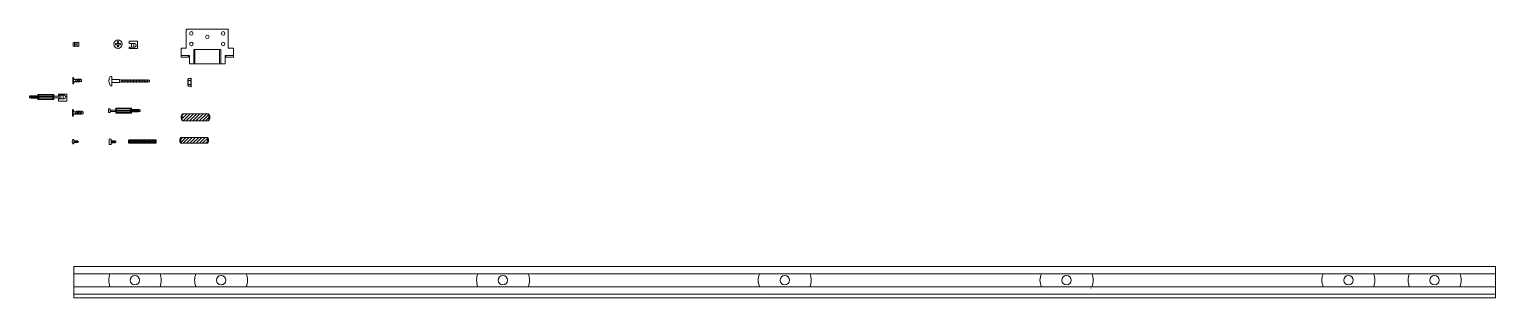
# Model space of a CAD drawing. Header units: centimetres. Extents: x 1374 to 32783, y -8913 to -2520.
# Drawn here: x 10343 to 12385, y -4063 to -3690 of the extents above; entities that cross this region are included whole.
import ezdxf

# ---------------------------------------------------------------- set-up
doc = ezdxf.new("R2010")
doc.units = ezdxf.units.CM
doc.layers.add('A-SECT-MCUT1', color=7, linetype='Continuous', lineweight=13)
pattern_1 = [(45, (3085.857, -3870.5407), (-2.245064, 2.245064), [])]

# ---------------------------------------------------------------- blocks, each defined once
blk = doc.blocks.new('12222222')
at = {"layer": 'A-SECT-MCUT1'}
for p, q in [((5569.9, 348.1), (5573.9, 346.9)), ((5573.1, 349.4), (5570.7, 349.4)), ((5575.4, 337.4), (5568.4, 337.4)), ((5568.4, 315.4), (5568.4, 337.4)), ((5575.4, 336.2), (5568.4, 336.2)), ((5569.4, 316.6), (5569.4, 336.2)), ((5569.9, 346.8), (5573.9, 345.7)), ((5569.9, 345.6), (5573.9, 344.4)), ((5569.9, 344.3), (5573.9, 343.2)), ((5569.9, 343.1), (5573.9, 341.9)), ((5569.9, 341.9), (5573.9, 340.7)), ((5569.9, 340.6), (5573.9, 339.4)), ((5569.9, 339.4), (5573.9, 338.2)), ((5571.4, 336.2), (5571.4, 316.6)), ((5572.4, 336.2), (5572.4, 316.6)), ((5574.4, 316.6), (5574.4, 336.2)), ((5575.4, 315.4), (5575.4, 337.4)), ((5575.4, 337.4), (5575.4, 336.2)), ((5567.8, 308.9), (5569.3, 308.9)), ((5567.8, 297.3), (5567.8, 308.9)), ((5569.3, 308.9), (5567.8, 308.9)), ((5575.4, 316.6), (5568.4, 316.6)), ((5575.4, 315.4), (5568.4, 315.4)), ((5569.3, 308.9), (5569.3, 300.9)), ((5569.3, 305.4), (5569.3, 307.9)), ((5574.5, 307.9), (5569.3, 307.9)), ((5570.9, 307.9), (5570.9, 315.4)), ((5572.9, 307.9), (5572.9, 315.4)), ((5574.5, 308.9), (5577.8, 308.9)), ((5574.5, 308.9), (5574.5, 300.9)), ((5574.5, 305.4), (5574.5, 307.9)), ((5575.4, 315.4), (5575.4, 316.6)), ((5577.8, 297.3), (5577.8, 308.9)), ((5577.8, 297.3), (5567.8, 297.3)), ((5574.5, 305.4), (5569.3, 305.4)), ((5569.3, 305.4), (5574.5, 305.4)), ((5574.5, 302.4), (5569.3, 302.4))]:
    blk.add_line(p, q, dxfattribs=at)
for points in [[(5570.7, 349.4), (5570.7, 337.4)], [(5573.1, 337.4), (5573.1, 349.4)]]:
    blk.add_lwpolyline(points, dxfattribs=at)
blk.add_arc((5571.9, 301.4), 2.67, 190.3048, 349.6952, dxfattribs=at)

msp = doc.modelspace()

# ---------------------------------------------------------------- hatches: boundary and pattern name
at = {"layer": 'A-SECT-MCUT1'}
h = msp.add_hatch(dxfattribs=at)
h.set_pattern_fill('ANSI31', color=256)
h.set_pattern_definition(pattern_1)
h.paths.add_polyline_path([(10592.9, -3807.1), (10555.9, -3807.1), (10555.9, -3817.1), (10592.9, -3817.1)])
h = msp.add_hatch(dxfattribs=at)
h.set_pattern_fill('ANSI31', color=256)
h.set_pattern_definition(pattern_1)
h.paths.add_polyline_path([(10554, -3840.3), (10554, -3848.3), (10591, -3848.3), (10591, -3840.3)])

# ---------------------------------------------------------------- linework, layer by layer
for p, q in [((10561.5, -3689.6), (10561.5, -3715.7)), ((10619.8, -3689.6), (10619.8, -3715.7)), ((10403.7, -3708.1), (10405.7, -3707.6)), ((10403.7, -3713.1), (10403.7, -3708.1)), ((10403.7, -3713.1), (10405.7, -3713.6)), ((10405.7, -3713.6), (10405.7, -3707.6)), ((10405.7, -3708.1), (10407.7, -3707.6)), ((10405.7, -3713.1), (10405.7, -3708.1)), ((10405.7, -3713.1), (10407.7, -3713.6)), ((10407.7, -3713.6), (10407.7, -3707.6)), ((10407.7, -3708.1), (10409.7, -3707.6)), ((10407.7, -3713.1), (10407.7, -3708.1)), ((10407.7, -3713.1), (10409.7, -3713.6)), ((10409.7, -3713.6), (10409.7, -3707.6)), ((10409.7, -3708.1), (10411.7, -3707.6)), ((10409.7, -3713.1), (10409.7, -3708.1)), ((10409.7, -3713.1), (10411.7, -3713.6)), ((10411.7, -3713.6), (10411.7, -3707.6)), ((10465.6, -3709.5), (10462.8, -3709.5)), ((10462.8, -3711.1), (10465.6, -3711.1)), ((10465.6, -3709.5), (10465.6, -3706.7)), ((10465.6, -3713.9), (10465.6, -3711.1)), ((10467.2, -3706.7), (10467.2, -3709.5)), ((10470, -3709.5), (10467.2, -3709.5)), ((10467.2, -3711.1), (10470, -3711.1)), ((10467.2, -3711.1), (10467.2, -3713.9)), ((10481.7, -3709.4), (10481.7, -3706.1)), ((10493.3, -3706.1), (10481.7, -3706.1)), ((10481.7, -3709.4), (10489.7, -3709.4)), ((10481.7, -3716.1), (10481.7, -3714.6)), ((10481.7, -3714.6), (10481.7, -3716.1)), ((10481.7, -3714.6), (10489.7, -3714.6)), ((10493.3, -3716.1), (10481.7, -3716.1)), ((10485.2, -3709.4), (10485.2, -3714.6)), ((10488.2, -3709.4), (10488.2, -3714.6)), ((10493.3, -3706.1), (10493.3, -3716.1)), ((10561.5, -3715.7), (10554.2, -3715.7)), ((10619.8, -3715.7), (10627.1, -3715.7)), ((10565.7, -3726.1), (10554.2, -3726.1)), ((10564.6, -3728.2), (10554.2, -3728.2)), ((10564.6, -3726.1), (10564.6, -3728.2)), ((10565.7, -3726.1), (10565.7, -3737.7)), ((10571.9, -3737.7), (10571.9, -3717.9)), ((10571.9, -3717.9), (10609.4, -3717.9)), ((10573.5, -3717.9), (10573.5, -3737.7)), ((10607.8, -3717.9), (10607.8, -3737.7)), ((10609.4, -3737.7), (10609.4, -3717.9)), ((10615.7, -3726.1), (10615.7, -3737.7)), ((10615.7, -3726.1), (10627.1, -3726.1)), ((10616.7, -3726.1), (10616.7, -3728.2)), ((10616.7, -3728.2), (10627.1, -3728.2)), ((10403.4, -3756.5), (10404.3, -3756.5)), ((10404.3, -3756.5), (10405.4, -3759.5)), ((10404.3, -3756.5), (10404.3, -3765.5)), ((10403.4, -3765.5), (10404.3, -3765.5)), ((10404.3, -3765.5), (10405.4, -3762.4)), ((10408.3, -3758.5), (10406.9, -3763.4)), ((10409.8, -3758.5), (10408.4, -3763.4)), ((10411.3, -3758.5), (10409.9, -3763.4)), ((10412.8, -3758.5), (10411.4, -3763.4)), ((10414.3, -3758.5), (10412.9, -3763.4)), ((10415.5, -3762.4), (10415.5, -3759.5)), ((10457.6, -3759.5), (10468.6, -3759.5)), ((10457.6, -3763.5), (10468.6, -3763.5)), ((10470.6, -3760.2), (10468.6, -3759.5)), ((10468.6, -3759.5), (10468.6, -3763.5)), ((10468.6, -3763.5), (10470.6, -3762.9)), ((10470.6, -3759.5), (10470.8, -3763.5)), ((10470.6, -3760.2), (10497.1, -3760.2)), ((10470.6, -3762.9), (10497.1, -3762.9)), ((10472.8, -3759.5), (10473, -3763.5)), ((10474.9, -3759.5), (10475.1, -3763.5)), ((10477.1, -3759.5), (10477.3, -3763.5)), ((10479.2, -3759.5), (10479.4, -3763.5)), ((10481.4, -3759.5), (10481.6, -3763.5)), ((10481.4, -3759.5), (10481.6, -3763.5)), ((10483.5, -3759.5), (10483.7, -3763.5)), ((10485.7, -3759.5), (10485.9, -3763.5)), ((10487.8, -3759.5), (10488, -3763.5)), ((10490, -3759.5), (10490.2, -3763.5)), ((10492.1, -3759.5), (10492.3, -3763.5)), ((10494.3, -3759.5), (10494.5, -3763.5)), ((10494.3, -3760.2), (10505.1, -3760.2)), ((10494.3, -3762.9), (10505.2, -3762.9)), ((10496.4, -3759.5), (10496.6, -3763.5)), ((10498.6, -3759.5), (10498.8, -3763.5)), ((10500.7, -3759.5), (10500.9, -3763.5)), ((10502.9, -3759.5), (10503.1, -3763.5)), ((10505, -3759.5), (10505.2, -3763.5)), ((10505, -3759.5), (10505.2, -3763.5)), ((10505.1, -3760.2), (10510.1, -3760.2)), ((10505.2, -3762.9), (10510.1, -3762.9)), ((10507.2, -3759.5), (10507.4, -3763.5)), ((10510.1, -3762.9), (10510.1, -3760.2)), ((10567.7, -3758.2), (10567.7, -3757.6)), ((10567.7, -3757.6), (10568.3, -3757.6)), ((10567.7, -3758.2), (10567.7, -3758.2)), ((10567.7, -3769), (10567.7, -3769.6)), ((10567.7, -3769.6), (10568.3, -3769.6)), ((10568.3, -3769.6), (10568.3, -3757.6)), ((10403.1, -3801.1), (10404.1, -3801.1)), ((10403.1, -3805.3), (10403.1, -3806.3)), ((10403.1, -3810.5), (10404.1, -3810.5)), ((10404.1, -3801.1), (10405.2, -3804.3)), ((10404.1, -3801.1), (10404.1, -3810.5)), ((10404.1, -3810.5), (10405.2, -3807.3)), ((10408.3, -3803.3), (10406.8, -3808.3)), ((10409.8, -3803.3), (10408.4, -3808.3)), ((10411.4, -3803.3), (10409.9, -3808.3)), ((10412.9, -3803.3), (10411.5, -3808.3)), ((10414.5, -3803.3), (10413, -3808.3)), ((10416.1, -3803.3), (10414.6, -3808.3)), ((10417.8, -3807.3), (10417.8, -3804.3)), ((10453.1, -3800.3), (10453.1, -3805.6)), ((10453.1, -3800.3), (10455.6, -3800.3)), ((10453.1, -3805.6), (10455.6, -3805.6)), ((10455.6, -3805.6), (10455.6, -3800.3)), ((10455.6, -3802), (10463.1, -3802)), ((10455.6, -3804), (10463.1, -3804)), ((10463.1, -3799.5), (10485.1, -3799.5)), ((10463.1, -3806.5), (10463.1, -3799.5)), ((10463.1, -3806.5), (10485.1, -3806.5)), ((10463.1, -3806.5), (10464.3, -3806.5)), ((10464.3, -3806.5), (10464.3, -3799.5)), ((10464.3, -3800.5), (10483.9, -3800.5)), ((10483.9, -3802.5), (10464.3, -3802.5)), ((10483.9, -3803.5), (10464.3, -3803.5)), ((10464.3, -3805.5), (10483.9, -3805.5)), ((10483.9, -3806.5), (10483.9, -3799.5)), ((10485.1, -3806.5), (10483.9, -3806.5)), ((10485.1, -3806.5), (10485.1, -3799.5)), ((10487, -3801), (10485.8, -3805)), ((10488.2, -3801), (10487.1, -3805)), ((10489.5, -3801), (10488.3, -3805)), ((10490.7, -3801), (10489.6, -3805)), ((10492, -3801), (10490.8, -3805)), ((10493.2, -3801), (10492, -3805)), ((10494.4, -3801), (10493.3, -3805)), ((10495.7, -3801), (10494.5, -3805)), ((10497.1, -3804.1), (10497.1, -3801.8)), ((10555.9, -3807.1), (10554.4, -3810.1)), ((10554.4, -3810.1), (10554.4, -3814.1)), ((10554.4, -3814.1), (10555.9, -3817.1)), ((10555.9, -3807.1), (10555.9, -3817.1)), ((10555.9, -3807.1), (10592.9, -3807.1)), ((10555.9, -3817.1), (10592.9, -3817.1)), ((10592.9, -3807.1), (10592.9, -3817.1)), ((10592.9, -3807.1), (10594.4, -3810.1)), ((10594.4, -3814.1), (10592.9, -3817.1)), ((10594.4, -3814.1), (10594.4, -3810.1)), ((10404.7, -3844.8), (10409.8, -3844.8)), ((10404.7, -3847.3), (10409.8, -3847.3)), ((10406.1, -3847.3), (10405.5, -3844.8)), ((10406.8, -3847.3), (10406.2, -3844.8)), ((10407.6, -3847.3), (10407, -3844.8)), ((10408.3, -3847.3), (10407.7, -3844.8)), ((10409.1, -3847.3), (10408.5, -3844.8)), ((10409.8, -3847.4), (10409.2, -3844.8)), ((10410.8, -3845.2), (10409.8, -3844.8)), ((10410.8, -3847), (10409.8, -3847.4)), ((10410.8, -3846.1), (10410.8, -3845.2)), ((10410.8, -3846.1), (10410.8, -3847)), ((10457, -3844.9), (10462.2, -3844.9)), ((10457, -3847.8), (10462.2, -3847.8)), ((10458.5, -3847.8), (10457.8, -3844.9)), ((10459.2, -3847.8), (10458.5, -3844.9)), ((10460, -3847.8), (10459.3, -3844.9)), ((10460.7, -3847.8), (10460, -3844.9)), ((10461.5, -3847.8), (10460.8, -3844.9)), ((10462.2, -3847.8), (10461.5, -3844.9)), ((10463.2, -3845.2), (10462.2, -3844.9)), ((10463.2, -3847.4), (10462.2, -3847.8)), ((10463.2, -3846.3), (10463.2, -3845.2)), ((10463.2, -3846.3), (10463.2, -3847.4)), ((10482.2, -3843.9), (10481, -3847.9)), ((10483.4, -3843.9), (10482.2, -3847.9)), ((10484.7, -3843.9), (10483.5, -3847.9)), ((10485.9, -3843.9), (10484.7, -3847.9)), ((10487.1, -3843.9), (10486, -3847.9)), ((10488.4, -3843.9), (10487.2, -3847.9)), ((10489.6, -3843.9), (10488.5, -3847.9)), ((10490.9, -3843.9), (10489.7, -3847.9)), ((10492.1, -3843.9), (10490.9, -3847.9)), ((10493.4, -3843.9), (10492.2, -3847.9)), ((10494.6, -3843.9), (10493.4, -3847.9)), ((10495.8, -3843.9), (10494.7, -3847.9)), ((10497.1, -3843.9), (10495.9, -3847.9)), ((10498.3, -3843.9), (10497.2, -3847.9)), ((10499.6, -3843.9), (10498.4, -3847.9)), ((10500.8, -3843.9), (10499.7, -3847.9)), ((10500.8, -3843.9), (10499.7, -3847.9)), ((10502.1, -3843.9), (10500.9, -3847.9)), ((10503.3, -3843.9), (10502.1, -3847.9)), ((10504.5, -3843.9), (10503.4, -3847.9)), ((10505.8, -3843.9), (10504.6, -3847.9)), ((10507, -3843.9), (10505.9, -3847.9)), ((10508.3, -3843.9), (10507.1, -3847.9)), ((10509.5, -3843.9), (10508.4, -3847.9)), ((10510.8, -3843.9), (10509.6, -3847.9)), ((10512, -3843.9), (10510.8, -3847.9)), ((10513.2, -3843.9), (10512.1, -3847.9)), ((10514.5, -3843.9), (10513.3, -3847.9)), ((10515.7, -3843.9), (10514.6, -3847.9)), ((10517, -3843.9), (10515.8, -3847.9)), ((10518.2, -3843.9), (10517.1, -3847.9)), ((10519.5, -3843.9), (10518.3, -3847.9)), ((10552.5, -3842.8), (10554, -3840.3)), ((10552.5, -3842.8), (10552.5, -3845.8)), ((10552.5, -3845.8), (10554, -3848.3)), ((10554, -3840.3), (10554, -3848.3)), ((10554, -3840.3), (10591, -3840.3)), ((10554, -3848.3), (10591, -3848.3)), ((10591, -3840.3), (10591, -3848.3)), ((10591, -3840.3), (10592.5, -3842.8)), ((10592.5, -3845.8), (10591, -3848.3)), ((10592.5, -3845.8), (10592.5, -3842.8)), ((10404.9, -4063.3), (10404.9, -4019.8)), ((10404.9, -4019.8), (12384.9, -4019.8)), ((12384.9, -4063.3), (12384.9, -4019.8)), ((12384.9, -4029.9), (10404.9, -4029.9)), ((12384.9, -4048.1), (10404.9, -4048.1)), ((10404.9, -4058.3), (12384.9, -4058.3)), ((10404.9, -4063.3), (12384.9, -4063.3))]:
    msp.add_line(p, q, dxfattribs=at)
at = {"layer": 'A-SECT-MCUT1', "linetype": 'Continuous'}
for p, q in [((10457.6, -3755.1), (10455.7, -3755.1)), ((10457.6, -3768.1), (10457.6, -3755.1)), ((10453.7, -3762.1), (10453.7, -3760.9)), ((10457.6, -3768.1), (10455.7, -3768.1)), ((10563.8, -3759.3), (10563.8, -3767.9)), ((10563.8, -3759.3), (10564.2, -3759.3)), ((10563.8, -3767.9), (10564.2, -3767.9)), ((10564.2, -3758.2), (10564.2, -3769)), ((10564.2, -3758.2), (10567.7, -3758.2)), ((10564.2, -3759.3), (10564.2, -3758.2)), ((10564.2, -3760.9), (10567.7, -3760.9)), ((10564.2, -3766.3), (10567.7, -3766.3)), ((10564.2, -3769), (10567.7, -3769)), ((10567.7, -3758.2), (10567.7, -3769)), ((10402.6, -3845.8), (10402.6, -3846.4)), ((10404.7, -3843.1), (10403.5, -3843.1)), ((10404.7, -3849), (10403.5, -3849)), ((10404.7, -3843.1), (10404.7, -3849))]:
    msp.add_line(p, q, dxfattribs=at)
at = {"layer": 'A-SECT-MCUT1'}
for points in [[(10619.8, -3689.6), (10561.5, -3689.6)], [(10554.2, -3715.7), (10554.2, -3728.2)], [(10627.1, -3728.2), (10627.1, -3715.7)], [(10403.4, -3756.5), (10403.4, -3761.5)], [(10565.7, -3737.7), (10615.7, -3737.7)], [(10403.4, -3761.5), (10403.4, -3765.5)], [(10415.5, -3759.5), (10405.4, -3759.5)], [(10405.4, -3762.4), (10415.5, -3762.4)], [(10415.5, -3759.5), (10415.5, -3759.5)], [(10403.1, -3801.1), (10403.1, -3805.3)], [(10403.1, -3806.3), (10403.1, -3810.5)], [(10417.8, -3804.3), (10405.2, -3804.3)], [(10405.2, -3807.3), (10417.8, -3807.3)], [(10497.1, -3801.8), (10485.1, -3801.8)], [(10485.1, -3804.1), (10497.1, -3804.1)], [(10481, -3847.9), (10481, -3843.9)], [(10519.5, -3843.9), (10519.5, -3843.9), (10519.5, -3847.9)]]:
    msp.add_lwpolyline(points, dxfattribs=at)
msp.add_lwpolyline([(10453.9, -3849.8), (10453.9, -3842.8), (10457, -3842.8), (10457, -3849.8)], close=True, dxfattribs=at)
for centre, radius in [((10568.5, -3695.3), 2.5), ((10612.8, -3695.3), 2.5), ((10466.4, -3710.3), 5.8), ((10568.5, -3710), 2.5), ((10590.7, -3700.1), 2.5), ((10612.8, -3710), 2.5), ((10489.9, -4039), 6.5), ((10609.9, -4039), 6.5), ((11002.4, -4039), 6.5), ((11394.9, -4039), 6.5), ((11787.4, -4039), 6.5), ((12179.9, -4039), 6.5), ((12299.9, -4039), 6.5)]:
    msp.add_circle(centre, radius, dxfattribs=at)
for centre, radius, start, end in [((10467.2, -3710.3), 4.43, 169.6024, 190.3976), ((10466.4, -3711.1), 4.43, 79.6024, 100.3976), ((10466.4, -3709.8), 4.18, 258.9698, 281.0302), ((10465.9, -3710.3), 4.18, 348.9698, 11.0302), ((10489.2, -3712), 2.67, 280.3048, 79.6952), ((10481.6, -3844.5), 0.786, 42.3743, 137.6257), ((10481.6, -3847.3), 0.877, 224.8347, 315.1653), ((10482.8, -3844.5), 0.877, 44.8347, 135.1653), ((10482.9, -3847.3), 0.877, 224.8347, 315.1653), ((10484, -3844.5), 0.877, 44.8347, 135.1653), ((10484.1, -3847.3), 0.877, 224.8347, 315.1653), ((10485.3, -3844.5), 0.877, 44.8347, 135.1653), ((10485.4, -3847.3), 0.877, 224.8347, 315.1653), ((10486.5, -3844.5), 0.877, 44.8347, 135.1653), ((10486.6, -3847.3), 0.877, 224.8347, 315.1653), ((10487.8, -3844.5), 0.877, 44.8347, 135.1653), ((10487.8, -3847.3), 0.877, 224.8347, 315.1653), ((10489, -3844.5), 0.877, 44.8347, 135.1653), ((10489.1, -3847.3), 0.877, 224.8347, 315.1653), ((10490.2, -3844.5), 0.877, 44.8347, 135.1653), ((10490.3, -3847.3), 0.877, 224.8347, 315.1653), ((10491.5, -3844.5), 0.877, 44.8347, 135.1653), ((10491.6, -3847.3), 0.877, 224.8347, 315.1653), ((10492.7, -3844.5), 0.877, 44.8347, 135.1653), ((10492.8, -3847.3), 0.877, 224.8347, 315.1653), ((10494, -3844.5), 0.877, 44.8347, 135.1653), ((10494.1, -3847.3), 0.877, 224.8347, 315.1653), ((10495.2, -3844.5), 0.877, 44.8347, 135.1653), ((10495.3, -3847.3), 0.877, 224.8347, 315.1653), ((10496.5, -3844.5), 0.877, 44.8347, 135.1653), ((10496.5, -3847.3), 0.877, 224.8347, 315.1653), ((10497.7, -3844.5), 0.877, 44.8347, 135.1653), ((10497.8, -3847.3), 0.877, 224.8347, 315.1653), ((10498.9, -3844.5), 0.877, 44.8347, 135.1653), ((10499, -3847.3), 0.877, 224.8347, 315.1653), ((10500.2, -3844.5), 0.877, 44.8347, 135.1653), ((10500.3, -3847.3), 0.877, 224.8347, 315.1653), ((10501.4, -3844.5), 0.877, 44.8347, 135.1653), ((10501.5, -3847.3), 0.877, 224.8347, 315.1653), ((10502.7, -3844.5), 0.877, 44.8347, 135.1653), ((10502.8, -3847.3), 0.877, 224.8347, 315.1653), ((10503.9, -3844.5), 0.877, 44.8347, 135.1653), ((10504, -3847.3), 0.877, 224.8347, 315.1653), ((10505.2, -3844.5), 0.877, 44.8347, 135.1653), ((10505.2, -3847.3), 0.877, 224.8347, 315.1653), ((10506.4, -3844.5), 0.877, 44.8347, 135.1653), ((10506.5, -3847.3), 0.877, 224.8347, 315.1653), ((10507.7, -3844.5), 0.877, 44.8347, 135.1653), ((10507.7, -3847.3), 0.877, 224.8347, 315.1653), ((10508.9, -3844.5), 0.877, 44.8347, 135.1653), ((10509, -3847.3), 0.877, 224.8347, 315.1653), ((10510.1, -3844.5), 0.877, 44.8347, 135.1653), ((10510.2, -3847.3), 0.877, 224.8347, 315.1653), ((10511.4, -3844.5), 0.877, 44.8347, 135.1653), ((10511.5, -3847.3), 0.877, 224.8347, 315.1653), ((10512.6, -3844.5), 0.877, 44.8347, 135.1653), ((10512.7, -3847.3), 0.877, 224.8347, 315.1653), ((10513.9, -3844.5), 0.877, 44.8347, 135.1653), ((10514, -3847.3), 0.877, 224.8347, 315.1653), ((10515.1, -3844.5), 0.877, 44.8347, 135.1653), ((10515.2, -3847.3), 0.877, 224.8347, 315.1653), ((10516.4, -3844.5), 0.877, 44.8347, 135.1653), ((10516.4, -3847.3), 0.877, 224.8347, 315.1653), ((10517.6, -3844.5), 0.877, 44.8347, 135.1653), ((10517.7, -3847.3), 0.877, 224.8347, 315.1653), ((10518.8, -3844.5), 0.877, 44.8347, 135.1653), ((10518.9, -3847.3), 0.877, 224.8347, 315.1653), ((10488, -4039), 34.3, 164.5612, 195.4388), ((10498, -4039), 28.5, 341.3004, 18.6996), ((10595.9, -4039), 22.9, 156.5306, 203.4694), ((10621.6, -4039), 25.1, 338.6384, 21.3616), ((10991.7, -4039), 25.9, 159.4047, 200.5953), ((11018.4, -4039), 21.1, 334.3575, 25.6425), ((11379.6, -4039), 21.7, 155.1158, 204.8842), ((11409.1, -4039), 22.7, 336.3471, 23.6529), ((11771.3, -4039), 21, 154.1981, 205.8019), ((11804.5, -4039), 20.1, 332.9762, 27.0238), ((12164.8, -4039), 21.9, 155.3989, 204.6011), ((12193.9, -4039), 22.9, 336.5117, 23.4883), ((12285.7, -4039), 22.7, 156.2675, 203.7325), ((12313.7, -4039), 23.1, 336.7393, 23.2607), ((11379.6, -4039), 21.7, 215.0099, 215.1158), ((11771.3, -4039), 21, 214.1165, 214.1981), ((11804.5, -4039), 20.1, 327.0238, 327.0506)]:
    msp.add_arc(centre, radius, start, end, dxfattribs=at)
at = {"layer": 'A-SECT-MCUT1', "linetype": 'Continuous'}
for centre, radius, start, end in [((10464.7, -3761.4), 11, 145.237, 177.7461), ((10465.6, -3761.5), 11.9, 182.9028, 213.3985), ((10408, -3846.1), 5.36, 146.6015, 177.0972), ((10408, -3846.1), 5.36, 182.9028, 213.3985)]:
    msp.add_arc(centre, radius, start, end, dxfattribs=at)

# ---------------------------------------------------------------- block references
at = {"layer": 'A-SECT-MCUT1', "xscale": -1, "rotation": 90}
msp.add_blockref('12222222', (10692.3, 1788.1), dxfattribs=at)

doc.saveas('drawing.dxf')
